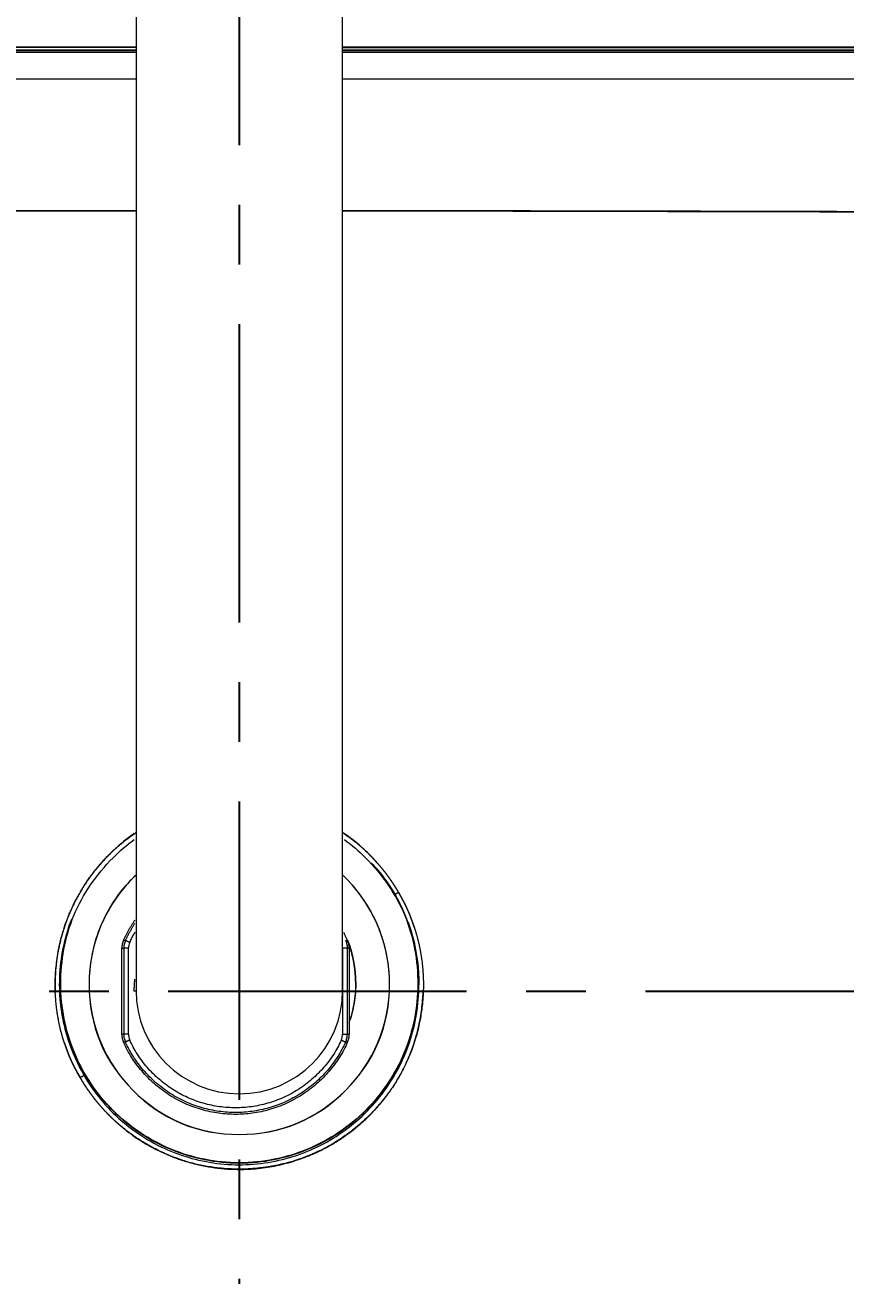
# Model space of a CAD drawing. Header units: millimetres. Extents: x 8883 to 11259, y -10160 to -6800.
# Drawn here: x 9655.8 to 9743.1, y -7405.2 to -7272.1 of the extents above; entities that cross this region are included whole.
import ezdxf

# ---------------------------------------------------------------- set-up
doc = ezdxf.new("R2010")
doc.units = ezdxf.units.MM
doc.linetypes.add('CENTERX2', pattern=[101.6, 63.5, -12.7, 12.7, -12.7])
doc.layers.add('CENTER', color=1, linetype='CENTERX2')
doc.layers.add('DIM', color=5, linetype='Continuous', lineweight=13)
doc.styles.add('ARIAL', font='arial.ttf')
doc.dimstyles.get("Standard").update_dxf_attribs({"dimtxt": 15, "dimasz": 15, "dimexe": 0.18, "dimexo": 0.0625, "dimgap": 4, "dimtad": 0, "dimdec": 1, "dimdsep": 46, "dimtxsty": 'ARIAL', "dimcen": 0, "dimclrd": 5, "dimclre": 5, "dimclrt": 5, "dimadec": 0, "dimazin": 0, "dimtfac": 1, "dimtdec": 1, "dimtofl": 0, "dimtmove": 0, "dimatfit": 3, "dimfxl": 1, "dimtolj": 1, "dimtzin": 0, "dimarcsym": 0})

# ---------------------------------------------------------------- blocks, each defined once
blk = doc.blocks.new('*D179')
at = {"layer": 'Defpoints', "color": 0, "transparency": 16777216}
for p in [(9528.64, -7374.97), (9828.55, -7374.97), (9828.55, -7527.57)]:
    blk.add_point(p, dxfattribs=at)
at = {"layer": 'DIM', "color": 5, "lineweight": -2, "transparency": 16777216}
for p, q in [((9528.64, -7375.03), (9528.64, -7527.75)), ((9828.55, -7375.03), (9828.55, -7527.75)), ((9546.64, -7527.57), (9653.75, -7527.57)), ((9810.55, -7527.57), (9703.44, -7527.57))]:
    blk.add_line(p, q, dxfattribs=at)
at = {"layer": 'DIM', "color": 5, "transparency": 16777216}
for points in [[(9546.64, -7524.57), (9546.64, -7530.57), (9528.64, -7527.57)], [(9810.55, -7524.57), (9810.55, -7530.57), (9828.55, -7527.57)]]:
    blk.add_solid(points, dxfattribs=at)
at = {"layer": 'DIM', "color": 5, "transparency": 16777216, "insert": (9678.6, -7527.57), "char_height": 18, "attachment_point": 5, "style": 'ARIAL'}
blk.add_mtext('\\A1;300', dxfattribs=at)
blk = doc.blocks.new('*D180')
at = {"layer": 'Defpoints', "color": 0, "transparency": 16777216}
for p in [(9689.6, -7274.51), (9908.65, -7274.51), (9678.6, -7474.42)]:
    blk.add_point(p, dxfattribs=at)
at = {"layer": 'DIM', "color": 5, "lineweight": -2, "transparency": 16777216}
for p, q in [((9689.66, -7274.51), (9908.83, -7274.51)), ((9908.65, -7292.51), (9908.65, -7349.45)), ((9908.65, -7456.42), (9908.65, -7399.47)), ((9678.66, -7474.42), (9908.83, -7474.42))]:
    blk.add_line(p, q, dxfattribs=at)
at = {"layer": 'DIM', "color": 5, "transparency": 16777216}
for points in [[(9905.65, -7292.51), (9911.65, -7292.51), (9908.65, -7274.51)], [(9905.65, -7456.42), (9911.65, -7456.42), (9908.65, -7474.42)]]:
    blk.add_solid(points, dxfattribs=at)
at = {"layer": 'DIM', "color": 5, "transparency": 16777216, "insert": (9908.65, -7374.46), "char_height": 18, "attachment_point": 5, "rotation": 90, "style": 'ARIAL'}
blk.add_mtext('\\A1;200', dxfattribs=at)

msp = doc.modelspace()

# ---------------------------------------------------------------- linework, layer by layer
at = {"linetype": 'Continuous', "lineweight": 18}
for p, q in [((9667.6, -7066.88), (9667.6, -7334.88)), ((9689.6, -7334.88), (9689.6, -7066.88)), ((9667.6, -7274.51), (9548.62, -7274.51)), ((9667.6, -7274.51), (9548.62, -7274.51)), ((9548.62, -7274.51), (9667.6, -7274.51)), ((9549.04, -7274.83), (9667.6, -7274.83)), ((9667.6, -7274.83), (9549.04, -7274.83)), ((9667.6, -7275.04), (9549.04, -7275.04)), ((9549.04, -7275.04), (9667.6, -7275.04)), ((9808.57, -7274.51), (9689.59, -7274.51)), ((9808.56, -7274.51), (9689.59, -7274.51)), ((9689.59, -7274.51), (9808.57, -7274.51)), ((9689.59, -7274.83), (9808.16, -7274.83)), ((9808.16, -7274.83), (9689.59, -7274.83)), ((9808.15, -7275.04), (9689.59, -7275.04)), ((9689.59, -7275.04), (9808.15, -7275.04)), ((9667.6, -7334.88), (9667.6, -7374.88)), ((9689.6, -7374.88), (9689.6, -7334.88)), ((9659.59, -7374.27), (9659.59, -7374.21)), ((9697.6, -7374.21), (9697.6, -7374.27)), ((9662.07, -7383.92), (9662.07, -7383.89))]:
    msp.add_line(p, q, dxfattribs=at)
at = {"linetype": 'Continuous', "lineweight": 13}
for p, q in [((9666.79, -7379.53), (9666.79, -7370.4)), ((9689.6, -7370.4), (9689.6, -7379.53)), ((9667.6, -7374.97), (9667.38, -7374.97))]:
    msp.add_line(p, q, dxfattribs=at)
at = {"linetype": 'Continuous', "lineweight": 18, "extrusion": (1.85708e-06, -1.24351e-06, 1)}
msp.add_arc((9668.29, -7370.4, 0.03), 1.5, 155.2876, 180.0015, dxfattribs=at)
at = {"linetype": 'Continuous', "lineweight": 18}
for centre, radius, start, end in [((9688.1, -7370.4), 1.5, 359.9987, 5.334), ((9678.6, -7374.88), 11, 180, 270), ((9678.6, -7374.88), 11, 270, 0), ((9668.29, -7379.53), 1.5, 179.9993, 204.7278)]:
    msp.add_arc(centre, radius, start, end, dxfattribs=at)
at = {"linetype": 'Continuous', "lineweight": 18, "extrusion": (-1.88814e-06, 1.23877e-06, 1)}
msp.add_arc((9688.1, -7379.53, -0.03), 1.5, 335.2868, 0.0015, dxfattribs=at)
at = {"linetype": 'Continuous', "lineweight": 18}
for major_axis, start_param, end_param in [((16, 0), 2.328804, 3.141593), ((16, 0), 0, 0.812789), ((16, 0), 3.141593, 6.283185), ((-12.4, 0), 2.805835, 3.141593)]:
    msp.add_ellipse((9678.6, -7374.21), major_axis=major_axis, ratio=0.999976, start_param=start_param, end_param=end_param, dxfattribs=at)
for points, degree in [([(9549.04, -7277.87), (9588.54, -7277.87), (9628.07, -7277.87), (9667.6, -7277.87)], 3), ([(9689.59, -7277.87), (9729.12, -7277.87), (9768.65, -7277.87), (9808.15, -7277.87)], 3), ([(9667.6, -7291.92), (9628.88, -7291.94), (9590.16, -7292.08), (9551.46, -7292.21)], 3), ([(9805.73, -7292.21), (9767.03, -7292.08), (9728.32, -7291.94), (9689.59, -7291.92)], 3), ([(9694.91, -7364.36), (9694.28, -7363.3)], 1), ([(9695.76, -7365.76), (9694.91, -7364.36)], 1), ([(9695.14, -7364.63), (9695.45, -7365.16), (9695.74, -7365.7), (9695.99, -7366.25)], 3), ([(9695.14, -7364.67), (9696.02, -7366.16), (9697.32, -7369.31), (9697.72, -7372.64), (9697.72, -7374.3)], 3), ([(9697.24, -7368.22), (9696.81, -7366.9), (9696.25, -7365.64), (9695.55, -7364.44)], 3), ([(9695.55, -7364.44), (9696.25, -7365.64), (9696.82, -7366.91), (9697.24, -7368.22)], 3), ([(9690.11, -7369.52), (9690.7, -7370.96), (9690.99, -7372.52), (9690.99, -7374.21)], 3), ([(9666.09, -7374.97), (9666.09, -7373.43), (9666.09, -7371.9), (9666.09, -7370.36)], 3), ([(9690.3, -7370.36), (9690.3, -7371.9), (9690.3, -7373.43), (9690.3, -7374.97)], 3), ([(9659.59, -7372.11), (9659.57, -7373.64)], 1), ([(9697.65, -7373.61), (9697.66, -7372.66)], 1), ([(9659.47, -7374.27), (9659.47, -7374.06), (9659.48, -7373.85), (9659.48, -7373.64)], 3), ([(9659.57, -7373.64), (9659.56, -7374.64)], 1), ([(9697.63, -7374.79), (9697.65, -7373.61)], 1), ([(9697.71, -7373.61), (9697.72, -7373.83), (9697.72, -7374.05), (9697.72, -7374.27)], 3), ([(9659.49, -7375.02), (9659.48, -7374.77), (9659.47, -7374.52), (9659.47, -7374.27)], 3), ([(9659.47, -7374.3), (9659.47, -7375.3), (9659.63, -7377.31), (9660.11, -7379.29), (9660.42, -7380.25)], 3), ([(9697.6, -7374.21), (9697.6, -7375.45), (9697.35, -7377.94), (9696.27, -7381.53), (9694.5, -7384.83), (9692.12, -7387.74), (9689.22, -7390.11), (9685.91, -7391.88), (9682.33, -7392.97), (9678.6, -7393.34), (9674.86, -7392.97), (9671.28, -7391.88), (9667.97, -7390.11), (9665.07, -7387.74), (9662.69, -7384.83), (9660.92, -7381.53), (9659.84, -7377.94), (9659.59, -7375.45), (9659.59, -7374.21)], 3), ([(9697.6, -7374.21), (9697.6, -7375.45), (9697.35, -7377.94), (9696.27, -7381.53), (9694.5, -7384.83), (9692.12, -7387.74), (9689.22, -7390.11), (9685.91, -7391.88), (9682.33, -7392.97), (9678.6, -7393.34), (9674.86, -7392.97), (9671.28, -7391.88), (9667.97, -7390.11), (9665.07, -7387.74), (9662.69, -7384.83), (9660.92, -7381.53), (9659.84, -7377.94), (9659.59, -7375.45), (9659.59, -7374.21)], 3), ([(9697.6, -7374.27), (9697.6, -7375.51), (9697.35, -7378), (9696.27, -7381.59), (9694.5, -7384.89), (9692.12, -7387.79), (9689.22, -7390.17), (9685.91, -7391.93), (9682.33, -7393.03), (9678.6, -7393.4), (9674.86, -7393.03), (9671.28, -7391.93), (9667.97, -7390.17), (9665.07, -7387.79), (9662.69, -7384.89), (9660.92, -7381.59), (9659.84, -7378), (9659.59, -7375.51), (9659.59, -7374.27)], 3), ([(9666.09, -7379.57), (9666.09, -7378.04), (9666.09, -7376.5), (9666.09, -7374.97)], 3), ([(9690.3, -7374.97), (9690.3, -7376.5), (9690.3, -7378.04), (9690.3, -7379.57)], 3), ([(9659.95, -7380.4), (9660.38, -7381.71), (9660.95, -7382.96), (9661.65, -7384.16)], 3), ([(9661.65, -7384.16), (9660.95, -7382.97), (9660.38, -7381.71), (9659.95, -7380.4)], 3), ([(9662.07, -7383.89), (9661.39, -7382.72), (9660.84, -7381.49), (9660.42, -7380.21)], 3), ([(9660.42, -7380.25), (9660.84, -7381.52), (9661.39, -7382.75), (9662.07, -7383.92)], 3), ([(9662.29, -7384.15), (9662.92, -7385.22)], 1)]:
    msp.add_open_spline(points, degree=degree, dxfattribs=at)
for points, knots in [([(9551.46, -7292.21), (9551.87, -7292.21), (9552.68, -7292.21), (9553.89, -7292.2), (9555.09, -7292.2), (9556.29, -7292.19), (9557.48, -7292.19), (9558.67, -7292.19), (9559.86, -7292.18), (9561.03, -7292.18), (9562.21, -7292.17), (9563.37, -7292.17), (9564.53, -7292.17), (9565.69, -7292.16), (9566.84, -7292.16), (9567.99, -7292.16), (9569.13, -7292.15), (9570.26, -7292.15), (9571.39, -7292.15), (9572.52, -7292.14), (9573.64, -7292.14), (9574.75, -7292.13), (9575.86, -7292.13), (9576.97, -7292.13), (9578.06, -7292.12), (9579.16, -7292.12), (9580.24, -7292.12), (9581.33, -7292.11), (9582.4, -7292.11), (9583.47, -7292.11), (9584.54, -7292.1), (9585.6, -7292.1), (9586.66, -7292.1), (9587.71, -7292.1), (9588.75, -7292.09), (9589.79, -7292.09), (9590.83, -7292.09), (9591.86, -7292.08), (9592.88, -7292.08), (9593.9, -7292.08), (9594.91, -7292.07), (9595.92, -7292.07), (9596.92, -7292.07), (9597.92, -7292.07), (9598.91, -7292.06), (9599.9, -7292.06), (9600.88, -7292.06), (9601.86, -7292.05), (9602.83, -7292.05), (9603.79, -7292.05), (9604.75, -7292.05), (9605.71, -7292.04), (9606.66, -7292.04), (9607.6, -7292.04), (9608.54, -7292.04), (9609.47, -7292.03), (9610.4, -7292.03), (9611.32, -7292.03), (9612.24, -7292.03), (9613.15, -7292.02), (9614.06, -7292.02), (9614.96, -7292.02), (9615.86, -7292.02), (9616.75, -7292.02), (9617.63, -7292.01), (9618.51, -7292.01), (9619.39, -7292.01), (9620.26, -7292.01), (9621.12, -7292), (9621.98, -7292), (9622.83, -7292), (9623.68, -7292), (9624.53, -7292), (9625.36, -7291.99), (9626.2, -7291.99), (9627.02, -7291.99), (9627.84, -7291.99), (9628.66, -7291.99), (9629.47, -7291.98), (9630.28, -7291.98), (9631.08, -7291.98), (9631.87, -7291.98), (9632.66, -7291.98), (9633.45, -7291.98), (9634.23, -7291.97), (9635, -7291.97), (9635.77, -7291.97), (9636.53, -7291.97), (9637.29, -7291.97), (9638.04, -7291.97), (9638.79, -7291.96), (9639.53, -7291.96), (9640.27, -7291.96), (9641, -7291.96), (9641.72, -7291.96), (9642.44, -7291.96), (9643.16, -7291.95), (9643.87, -7291.95), (9644.57, -7291.95), (9645.27, -7291.95), (9645.97, -7291.95), (9646.66, -7291.95), (9647.34, -7291.95), (9648.02, -7291.95), (9648.69, -7291.94), (9649.36, -7291.94), (9650.02, -7291.94), (9650.68, -7291.94), (9651.33, -7291.94), (9651.97, -7291.94), (9652.61, -7291.94), (9653.25, -7291.94), (9653.88, -7291.94), (9654.5, -7291.93), (9655.12, -7291.93), (9655.74, -7291.93), (9656.35, -7291.93), (9656.95, -7291.93), (9657.55, -7291.93), (9658.14, -7291.93), (9658.73, -7291.93), (9659.31, -7291.93), (9659.89, -7291.93), (9660.46, -7291.92), (9661.02, -7291.92), (9661.59, -7291.92), (9662.14, -7291.92), (9662.69, -7291.92), (9663.24, -7291.92), (9663.78, -7291.92), (9664.31, -7291.92), (9664.84, -7291.92), (9665.36, -7291.92), (9665.88, -7291.92), (9666.39, -7291.92), (9666.9, -7291.92), (9667.3, -7291.92), (9667.53, -7291.92), (9667.6, -7291.92)], [0, 0, 0, 0, 0.010463, 0.020881, 0.031252, 0.041578, 0.051858, 0.062093, 0.072281, 0.082424, 0.092522, 0.102573, 0.112579, 0.122539, 0.132453, 0.142322, 0.152144, 0.161921, 0.171653, 0.181338, 0.190978, 0.200572, 0.21012, 0.219622, 0.229079, 0.23849, 0.247855, 0.257174, 0.266448, 0.275675, 0.284857, 0.293994, 0.303084, 0.312129, 0.321127, 0.330081, 0.338988, 0.347849, 0.356665, 0.365435, 0.374159, 0.382837, 0.39147, 0.400057, 0.408598, 0.417093, 0.425542, 0.433946, 0.442303, 0.450615, 0.458882, 0.467102, 0.475276, 0.483405, 0.491488, 0.499525, 0.507516, 0.515462, 0.523362, 0.531215, 0.539024, 0.546786, 0.554502, 0.562173, 0.569798, 0.577377, 0.58491, 0.592397, 0.599839, 0.607234, 0.614584, 0.621888, 0.629146, 0.636359, 0.643525, 0.650646, 0.657721, 0.66475, 0.671734, 0.678671, 0.685563, 0.692408, 0.699208, 0.705963, 0.712671, 0.719333, 0.72595, 0.732521, 0.739046, 0.745525, 0.751958, 0.758346, 0.764688, 0.770983, 0.777233, 0.783438, 0.789596, 0.795708, 0.801775, 0.807796, 0.813771, 0.8197, 0.825583, 0.831421, 0.837212, 0.842958, 0.848658, 0.854312, 0.859921, 0.865483, 0.871, 0.87647, 0.881895, 0.887274, 0.892608, 0.897895, 0.903136, 0.908332, 0.913482, 0.918586, 0.923644, 0.928657, 0.933623, 0.938544, 0.943419, 0.948248, 0.953031, 0.957768, 0.962459, 0.967105, 0.971705, 0.976259, 0.980767, 0.985229, 0.989645, 0.994016, 0.998341, 1, 1, 1, 1]), ([(9689.59, -7291.92), (9689.74, -7291.92), (9690.21, -7291.92), (9691.01, -7291.92), (9691.99, -7291.92), (9692.99, -7291.92), (9694.01, -7291.92), (9695.05, -7291.92), (9696.1, -7291.92), (9697.18, -7291.93), (9698.27, -7291.93), (9699.39, -7291.93), (9700.52, -7291.93), (9701.67, -7291.93), (9702.84, -7291.93), (9704.03, -7291.94), (9705.24, -7291.94), (9706.47, -7291.94), (9707.72, -7291.94), (9708.99, -7291.95), (9710.27, -7291.95), (9711.58, -7291.95), (9712.9, -7291.95), (9714.24, -7291.96), (9715.61, -7291.96), (9716.99, -7291.96), (9718.39, -7291.96), (9719.81, -7291.97), (9721.25, -7291.97), (9722.7, -7291.97), (9724.18, -7291.98), (9725.68, -7291.98), (9727.19, -7291.98), (9728.73, -7291.99), (9730.28, -7291.99), (9731.85, -7291.99), (9733.44, -7292), (9735.05, -7292), (9736.68, -7292.01), (9738.33, -7292.01), (9740, -7292.01), (9741.69, -7292.02), (9743.39, -7292.02), (9745.12, -7292.03), (9746.86, -7292.03), (9748.62, -7292.04), (9750.41, -7292.04), (9752.21, -7292.05), (9754.03, -7292.05), (9755.87, -7292.06), (9757.73, -7292.06), (9759.6, -7292.07), (9761.5, -7292.07), (9763.42, -7292.08), (9765.35, -7292.08), (9767.3, -7292.09), (9769.28, -7292.09), (9771.27, -7292.1), (9773.28, -7292.11), (9775.31, -7292.11), (9777.36, -7292.12), (9779.43, -7292.13), (9781.52, -7292.13), (9783.62, -7292.14), (9785.75, -7292.14), (9787.89, -7292.15), (9790.06, -7292.16), (9792.24, -7292.17), (9794.44, -7292.17), (9796.66, -7292.18), (9798.9, -7292.19), (9801.16, -7292.19), (9803.44, -7292.2), (9804.96, -7292.21), (9805.73, -7292.21)], [0, 0, 0, 0, 0.003881, 0.012155, 0.020594, 0.029198, 0.037966, 0.046899, 0.055996, 0.065257, 0.074683, 0.084274, 0.094029, 0.103948, 0.114032, 0.124281, 0.134694, 0.145271, 0.156013, 0.16692, 0.177991, 0.189226, 0.200626, 0.21219, 0.223919, 0.235812, 0.24787, 0.260092, 0.272479, 0.28503, 0.297745, 0.310625, 0.32367, 0.336878, 0.350252, 0.363789, 0.377492, 0.391358, 0.405389, 0.419584, 0.433944, 0.448468, 0.463157, 0.47801, 0.493027, 0.508209, 0.523555, 0.539065, 0.55474, 0.570579, 0.586583, 0.602751, 0.619083, 0.635579, 0.65224, 0.669065, 0.686054, 0.703208, 0.720526, 0.738008, 0.755655, 0.773465, 0.79144, 0.809579, 0.827883, 0.84635, 0.864982, 0.883778, 0.902738, 0.921862, 0.94115, 0.960603, 0.980219, 1, 1, 1, 1]), ([(9659.95, -7380.4), (9659.95, -7380.38), (9659.93, -7380.34), (9659.91, -7380.28), (9659.89, -7380.21), (9659.87, -7380.14), (9659.85, -7380.07), (9659.82, -7380), (9659.8, -7379.92), (9659.78, -7379.84), (9659.76, -7379.77), (9659.73, -7379.68), (9659.71, -7379.6), (9659.69, -7379.51), (9659.66, -7379.42), (9659.64, -7379.33), (9659.61, -7379.24), (9659.59, -7379.15), (9659.56, -7379.05), (9659.54, -7378.95), (9659.52, -7378.85), (9659.49, -7378.74), (9659.47, -7378.64), (9659.44, -7378.53), (9659.42, -7378.42), (9659.4, -7378.3), (9659.37, -7378.19), (9659.35, -7378.07), (9659.33, -7377.95), (9659.31, -7377.83), (9659.28, -7377.7), (9659.26, -7377.58), (9659.24, -7377.45), (9659.22, -7377.32), (9659.2, -7377.18), (9659.18, -7377.05), (9659.14, -7376.73), (9659.09, -7376.25), (9659.03, -7375.62), (9659, -7375), (9658.99, -7374.42), (9659, -7373.86), (9659.02, -7373.24), (9659.07, -7372.53), (9659.17, -7371.68), (9659.31, -7370.75), (9659.49, -7369.88), (9659.68, -7369.12), (9659.86, -7368.52), (9660.02, -7368), (9660.18, -7367.55), (9660.32, -7367.18), (9660.44, -7366.88), (9660.54, -7366.65), (9660.61, -7366.49), (9660.66, -7366.36), (9660.72, -7366.23), (9660.79, -7366.09), (9660.87, -7365.92), (9660.96, -7365.73), (9661.06, -7365.52), (9661.17, -7365.3), (9661.3, -7365.06), (9661.45, -7364.79), (9661.61, -7364.51), (9661.78, -7364.22), (9661.97, -7363.91), (9662.18, -7363.58), (9662.42, -7363.22), (9662.69, -7362.84), (9662.99, -7362.44), (9663.3, -7362.04), (9663.63, -7361.65), (9663.97, -7361.26), (9664.32, -7360.87), (9664.72, -7360.46), (9665.29, -7359.9), (9666.18, -7359.11), (9667.01, -7358.48), (9667.53, -7358.12), (9667.58, -7358.08)], [0, 0, 0, 0, 0.002588, 0.005262, 0.008023, 0.010869, 0.013801, 0.016819, 0.019924, 0.023115, 0.026392, 0.029755, 0.033205, 0.036741, 0.040363, 0.044072, 0.047868, 0.05175, 0.055719, 0.059774, 0.063916, 0.068145, 0.07246, 0.076861, 0.081348, 0.085922, 0.090581, 0.095326, 0.100156, 0.105071, 0.11007, 0.115153, 0.120321, 0.125571, 0.130904, 0.13632, 0.141817, 0.168273, 0.193581, 0.217775, 0.240879, 0.262913, 0.283894, 0.31407, 0.347825, 0.385141, 0.425971, 0.453468, 0.478009, 0.499609, 0.518279, 0.534026, 0.546853, 0.556763, 0.563756, 0.567832, 0.573371, 0.579804, 0.587129, 0.595349, 0.604462, 0.614469, 0.625369, 0.637164, 0.649851, 0.663431, 0.677903, 0.693266, 0.70952, 0.728934, 0.748622, 0.768584, 0.788823, 0.809342, 0.830145, 0.851235, 0.877097, 0.924401, 0.993077, 1, 1, 1, 1]), ([(9689.62, -7358.09), (9689.81, -7358.22), (9690.24, -7358.52), (9690.69, -7358.87), (9690.99, -7359.11), (9691.1, -7359.2), (9691.21, -7359.29), (9691.32, -7359.39), (9691.42, -7359.48), (9691.53, -7359.57), (9691.64, -7359.66), (9691.74, -7359.76), (9691.85, -7359.85), (9691.95, -7359.95), (9692.05, -7360.05), (9692.15, -7360.14), (9692.25, -7360.24), (9692.36, -7360.34), (9692.46, -7360.44), (9692.55, -7360.54), (9692.65, -7360.64), (9692.75, -7360.74), (9692.85, -7360.84), (9692.94, -7360.94), (9693.04, -7361.05), (9693.13, -7361.15), (9693.23, -7361.25), (9693.32, -7361.36), (9693.41, -7361.47), (9693.51, -7361.57), (9693.6, -7361.68), (9693.69, -7361.79), (9693.78, -7361.9), (9693.87, -7362.01), (9693.95, -7362.12), (9694.04, -7362.23), (9694.13, -7362.34), (9694.21, -7362.45), (9694.3, -7362.56), (9694.38, -7362.67), (9694.47, -7362.79), (9694.55, -7362.9), (9694.63, -7363.02), (9694.71, -7363.13), (9694.79, -7363.25), (9694.87, -7363.37), (9694.95, -7363.48), (9695.03, -7363.6), (9695.1, -7363.72), (9695.18, -7363.84), (9695.26, -7363.96), (9695.33, -7364.08), (9695.4, -7364.2), (9695.48, -7364.32), (9695.52, -7364.4), (9695.55, -7364.44)], [0, 0, 0, 0, 0.078985, 0.179117, 0.195291, 0.211457, 0.227613, 0.243761, 0.259899, 0.276027, 0.292147, 0.308256, 0.324356, 0.340446, 0.356527, 0.372598, 0.388662, 0.40472, 0.420773, 0.436822, 0.452869, 0.468914, 0.484959, 0.501005, 0.517053, 0.533106, 0.549162, 0.565225, 0.581295, 0.59737, 0.613451, 0.629537, 0.645628, 0.661724, 0.677823, 0.693926, 0.710032, 0.726141, 0.742252, 0.758364, 0.774478, 0.790593, 0.806709, 0.822825, 0.838941, 0.855056, 0.87117, 0.887282, 0.903393, 0.919502, 0.935608, 0.951711, 0.967811, 0.983908, 1, 1, 1, 1]), ([(9695.55, -7364.44), (9695.54, -7364.42), (9695.51, -7364.38), (9695.48, -7364.32), (9695.44, -7364.26), (9695.41, -7364.2), (9695.37, -7364.14), (9695.33, -7364.08), (9695.3, -7364.02), (9695.26, -7363.96), (9695.23, -7363.91), (9695.19, -7363.85), (9695.15, -7363.79), (9695.11, -7363.73), (9695.08, -7363.67), (9695.04, -7363.61), (9695, -7363.56), (9694.96, -7363.5), (9694.93, -7363.44), (9694.89, -7363.38), (9694.85, -7363.33), (9694.81, -7363.27), (9694.77, -7363.21), (9694.73, -7363.16), (9694.7, -7363.1), (9694.66, -7363.04), (9694.62, -7362.99), (9694.58, -7362.93), (9694.54, -7362.87), (9694.5, -7362.82), (9694.46, -7362.76), (9694.42, -7362.71), (9694.38, -7362.65), (9694.34, -7362.6), (9694.3, -7362.54), (9694.25, -7362.49), (9694.21, -7362.43), (9694.17, -7362.38), (9694.13, -7362.32), (9694.09, -7362.27), (9694.05, -7362.22), (9694, -7362.16), (9693.96, -7362.11), (9693.92, -7362.05), (9693.88, -7362), (9693.83, -7361.95), (9693.79, -7361.9), (9693.75, -7361.84), (9693.7, -7361.79), (9693.66, -7361.74), (9693.62, -7361.69), (9693.57, -7361.63), (9693.53, -7361.58), (9693.48, -7361.53), (9693.26, -7361.27), (9692.84, -7360.8), (9692.2, -7360.16), (9691.52, -7359.54), (9690.82, -7358.95), (9690.21, -7358.49), (9689.84, -7358.23), (9689.72, -7358.14)], [0, 0, 0, 0, 0.008041, 0.016076, 0.024105, 0.03213, 0.040149, 0.048163, 0.056171, 0.064175, 0.072174, 0.080168, 0.088158, 0.096143, 0.104123, 0.112099, 0.120071, 0.128038, 0.136002, 0.143961, 0.151916, 0.159868, 0.167816, 0.17576, 0.183701, 0.191638, 0.199572, 0.207503, 0.215431, 0.223355, 0.231277, 0.239196, 0.247112, 0.255025, 0.262936, 0.270845, 0.278751, 0.286655, 0.294557, 0.302456, 0.310354, 0.31825, 0.326144, 0.334037, 0.341928, 0.349817, 0.357705, 0.365592, 0.373478, 0.381363, 0.389247, 0.39713, 0.405012, 0.412893, 0.420774, 0.525407, 0.630351, 0.735839, 0.842099, 0.948531, 1, 1, 1, 1]), ([(9667.41, -7358.19), (9667.17, -7358.36), (9666.65, -7358.74), (9666.03, -7359.24), (9665.54, -7359.67), (9665.22, -7359.95), (9664.91, -7360.25), (9664.61, -7360.55), (9664.28, -7360.89), (9663.92, -7361.28), (9663.55, -7361.72), (9663.18, -7362.17), (9662.83, -7362.62), (9662.5, -7363.09), (9662.17, -7363.57), (9661.87, -7364.05), (9661.57, -7364.55), (9661.29, -7365.05), (9661.03, -7365.56), (9660.78, -7366.09), (9660.53, -7366.66), (9660.28, -7367.27), (9660.04, -7367.92), (9659.83, -7368.58), (9659.65, -7369.19), (9659.51, -7369.74), (9659.4, -7370.25), (9659.3, -7370.75), (9659.21, -7371.26), (9659.14, -7371.77), (9659.08, -7372.29), (9659.03, -7372.81), (9659.01, -7373.21), (9659, -7373.48), (9658.99, -7373.61), (9658.99, -7373.75), (9658.98, -7373.88), (9658.98, -7374.02), (9658.98, -7374.15), (9658.98, -7374.29), (9658.98, -7374.42), (9658.98, -7374.56), (9658.98, -7374.69), (9658.98, -7374.83), (9658.99, -7374.96), (9658.99, -7375.05), (9658.99, -7375.1), (9658.99, -7375.1)], [0, 0, 0, 0, 0.044804, 0.099285, 0.1211, 0.14283, 0.164486, 0.186078, 0.207615, 0.237105, 0.266473, 0.295745, 0.324945, 0.3541, 0.383235, 0.412376, 0.441549, 0.470779, 0.500092, 0.529513, 0.559068, 0.594512, 0.629778, 0.664909, 0.699949, 0.726163, 0.752309, 0.778405, 0.80447, 0.830642, 0.857069, 0.883772, 0.910768, 0.917664, 0.924554, 0.931438, 0.938315, 0.945186, 0.952052, 0.958912, 0.965768, 0.972619, 0.979466, 0.986309, 0.993148, 0.999984, 1, 1, 1, 1]), ([(9659.59, -7374.21), (9659.59, -7372.96), (9659.81, -7370.47), (9661.2, -7365.65), (9663.96, -7361.72), (9666.6, -7359.42), (9667.39, -7358.83)], [0, 0, 0, 0, 0.208812, 0.417624, 0.835247, 1, 1, 1, 1]), ([(9689.8, -7358.83), (9690.59, -7359.42), (9693.23, -7361.72), (9695.99, -7365.65), (9697.38, -7370.47), (9697.6, -7372.96), (9697.6, -7374.21)], [0, 0, 0, 0, 0.164753, 0.582376, 0.791188, 1, 1, 1, 1]), ([(9692.65, -7361.3), (9692.89, -7361.55), (9693.81, -7362.6), (9694.61, -7363.74), (9695.14, -7364.63)], [0, 0, 0, 0, 0.249249, 1, 1, 1, 1]), ([(9694.6, -7363.83), (9694.21, -7363.23), (9693.78, -7362.66), (9693.19, -7361.94), (9693.04, -7361.77), (9692.89, -7361.6)], [0, 0, 0, 0, 0.76136, 0.76136, 1, 1, 1, 1]), ([(9667.55, -7362.64), (9667.46, -7362.72), (9667.37, -7362.81), (9666.5, -7363.67), (9665.81, -7364.52), (9664.92, -7365.87), (9664.65, -7366.34), (9664.15, -7367.31), (9663.91, -7367.85), (9662.97, -7370.21), (9662.6, -7372.17), (9662.6, -7374.21)], [0, 0, 0, 0, 0.027237, 0.027237, 0.270428, 0.270428, 0.392023, 0.392023, 0.513619, 0.513619, 1, 1, 1, 1]), ([(9694.6, -7374.21), (9694.6, -7373.19), (9694.5, -7372.19), (9694.22, -7370.72), (9694.1, -7370.23), (9693.82, -7369.27), (9693.68, -7368.83), (9692.66, -7366.27), (9691.47, -7364.45), (9689.82, -7362.81), (9689.73, -7362.72), (9689.64, -7362.64)], [0, 0, 0, 0, 0.243191, 0.243191, 0.364786, 0.364786, 0.486381, 0.486381, 0.972763, 0.972763, 1, 1, 1, 1]), ([(9695.55, -7364.44), (9695.45, -7364.5), (9695.33, -7364.56), (9695.25, -7364.61), (9695.25, -7364.61)], [0, 0, 0, 0, 0.992871, 1, 1, 1, 1]), ([(9695.25, -7364.61), (9695.25, -7364.61), (9695.33, -7364.56), (9695.45, -7364.5), (9695.55, -7364.44)], [0, 0, 0, 0, 0.008524, 1, 1, 1, 1]), ([(9659.47, -7374.27), (9659.47, -7373.22), (9659.63, -7371.14), (9660.2, -7368.79), (9660.67, -7367.51), (9660.79, -7367.21)], [0, 0, 0, 0, 0.433557, 0.867115, 1, 1, 1, 1]), ([(9660.78, -7367.37), (9660.67, -7367.63), (9660.58, -7367.89), (9660.32, -7368.65), (9660.17, -7369.15), (9659.92, -7370.16), (9659.71, -7371.19), (9659.58, -7372.22), (9659.52, -7373), (9659.5, -7373.26), (9659.49, -7373.58), (9659.48, -7373.64), (9659.48, -7373.7)], [0, 0, 0, 0, 0.129549, 0.129549, 0.370571, 0.370571, 0.611593, 0.852615, 0.852615, 0.973126, 0.973126, 1, 1, 1, 1]), ([(9697.24, -7368.22), (9697.25, -7368.24), (9697.27, -7368.29), (9697.29, -7368.35), (9697.31, -7368.43), (9697.33, -7368.5), (9697.36, -7368.58), (9697.38, -7368.66), (9697.41, -7368.75), (9697.43, -7368.84), (9697.46, -7368.93), (9697.49, -7369.02), (9697.51, -7369.12), (9697.54, -7369.22), (9697.57, -7369.32), (9697.59, -7369.43), (9697.62, -7369.54), (9697.65, -7369.65), (9697.68, -7369.76), (9697.7, -7369.88), (9697.73, -7370), (9697.76, -7370.13), (9697.78, -7370.26), (9697.81, -7370.39), (9697.84, -7370.52), (9697.86, -7370.66), (9697.89, -7370.8), (9697.91, -7370.94), (9697.94, -7371.09), (9697.96, -7371.24), (9697.99, -7371.4), (9698.01, -7371.55), (9698.05, -7371.9), (9698.11, -7372.42), (9698.16, -7373.09), (9698.19, -7373.71), (9698.2, -7374.29), (9698.19, -7374.81), (9698.17, -7375.34), (9698.13, -7375.9), (9698.07, -7376.55), (9697.97, -7377.27), (9697.84, -7378.04), (9697.69, -7378.77), (9697.53, -7379.41), (9697.38, -7379.95), (9697.23, -7380.43), (9697.07, -7380.88), (9696.93, -7381.28), (9696.79, -7381.63), (9696.66, -7381.95), (9696.49, -7382.34), (9696.26, -7382.83), (9695.95, -7383.44), (9695.61, -7384.06), (9695.22, -7384.71), (9694.83, -7385.3), (9694.47, -7385.81), (9694.15, -7386.23), (9693.85, -7386.62), (9693.55, -7386.97), (9693.26, -7387.3), (9692.99, -7387.6), (9692.74, -7387.87), (9692.46, -7388.16), (9692.08, -7388.53), (9691.52, -7389.04), (9690.73, -7389.71), (9689.66, -7390.5), (9688.5, -7391.24), (9687.45, -7391.81), (9686.71, -7392.16), (9686.15, -7392.4), (9685.59, -7392.62), (9684.92, -7392.87), (9684.12, -7393.12), (9683.36, -7393.32), (9682.7, -7393.47), (9682.17, -7393.57), (9681.66, -7393.66), (9681.15, -7393.73), (9680.65, -7393.79), (9680.16, -7393.84), (9679.64, -7393.87), (9679.08, -7393.9), (9678.48, -7393.9), (9677.88, -7393.89), (9677.28, -7393.86), (9676.69, -7393.81), (9676.05, -7393.74), (9675.37, -7393.64), (9674.65, -7393.51), (9673.95, -7393.36), (9673.26, -7393.18), (9672.7, -7393.01), (9672.22, -7392.85), (9671.8, -7392.69), (9671.28, -7392.5), (9670.68, -7392.24), (9670.01, -7391.93), (9669.37, -7391.6), (9668.8, -7391.28), (9668.31, -7390.99), (9667.81, -7390.67), (9667.31, -7390.33), (9666.81, -7389.97), (9666.44, -7389.68), (9666.2, -7389.48), (9666.09, -7389.39), (9665.98, -7389.3), (9665.87, -7389.21), (9665.77, -7389.12), (9665.66, -7389.02), (9665.55, -7388.93), (9665.45, -7388.84), (9665.34, -7388.74), (9665.24, -7388.64), (9665.13, -7388.55), (9665.03, -7388.45), (9664.93, -7388.35), (9664.83, -7388.25), (9664.73, -7388.15), (9664.63, -7388.05), (9664.53, -7387.95), (9664.43, -7387.85), (9664.33, -7387.75), (9664.24, -7387.65), (9664.14, -7387.54), (9664.05, -7387.44), (9663.95, -7387.33), (9663.86, -7387.23), (9663.77, -7387.12), (9663.68, -7387.02), (9663.59, -7386.91), (9663.5, -7386.8), (9663.41, -7386.69), (9663.32, -7386.59), (9663.23, -7386.48), (9663.15, -7386.37), (9663.06, -7386.26), (9662.97, -7386.15), (9662.89, -7386.03), (9662.81, -7385.92), (9662.72, -7385.81), (9662.64, -7385.7), (9662.56, -7385.58), (9662.48, -7385.47), (9662.4, -7385.35), (9662.32, -7385.23), (9662.24, -7385.12), (9662.17, -7385), (9662.09, -7384.88), (9662.01, -7384.76), (9661.94, -7384.65), (9661.87, -7384.53), (9661.79, -7384.41), (9661.72, -7384.29), (9661.67, -7384.2), (9661.65, -7384.16)], [0, 0, 0, 0, 0.001223, 0.002498, 0.003825, 0.005205, 0.006638, 0.008123, 0.00966, 0.01125, 0.012892, 0.014587, 0.016335, 0.018135, 0.019988, 0.021893, 0.023852, 0.025864, 0.027928, 0.030047, 0.032218, 0.034443, 0.036721, 0.039053, 0.041438, 0.043876, 0.046368, 0.048914, 0.051513, 0.054166, 0.056872, 0.059632, 0.062445, 0.075086, 0.086848, 0.097722, 0.107707, 0.116809, 0.125033, 0.135229, 0.14657, 0.159069, 0.172743, 0.187588, 0.197926, 0.207539, 0.216421, 0.224571, 0.231991, 0.238685, 0.244662, 0.249927, 0.261015, 0.272796, 0.285275, 0.298437, 0.312263, 0.321963, 0.331119, 0.33973, 0.347803, 0.355344, 0.362358, 0.368849, 0.374819, 0.383302, 0.396539, 0.414578, 0.437428, 0.46571, 0.486519, 0.499961, 0.50819, 0.518559, 0.531061, 0.545683, 0.562415, 0.571924, 0.581234, 0.590347, 0.599264, 0.607988, 0.616517, 0.624853, 0.635347, 0.64581, 0.656241, 0.666638, 0.677001, 0.687332, 0.700277, 0.713009, 0.725531, 0.737848, 0.749956, 0.756165, 0.764073, 0.773678, 0.78497, 0.797933, 0.812547, 0.822252, 0.832225, 0.842472, 0.853003, 0.863829, 0.874961, 0.877436, 0.879912, 0.882388, 0.884863, 0.887338, 0.889813, 0.892287, 0.89476, 0.897231, 0.899702, 0.902171, 0.904638, 0.907104, 0.909567, 0.91203, 0.91449, 0.916948, 0.919405, 0.92186, 0.924312, 0.926763, 0.929211, 0.931657, 0.934101, 0.936542, 0.938982, 0.94142, 0.943857, 0.946293, 0.948728, 0.951162, 0.953597, 0.956031, 0.958466, 0.960902, 0.963338, 0.965776, 0.968215, 0.970656, 0.973098, 0.975541, 0.977985, 0.98043, 0.982876, 0.985322, 0.987769, 0.990215, 0.992662, 0.995108, 0.997554, 1, 1, 1, 1]), ([(9696.56, -7367.62), (9696.77, -7368.18), (9697.45, -7370.36), (9697.72, -7372.61), (9697.72, -7374.27)], [0, 0, 0, 0, 0.261124, 1, 1, 1, 1]), ([(9666.27, -7369.53), (9666.27, -7369.54), (9666.26, -7369.55), (9666.25, -7369.58), (9666.24, -7369.6), (9666.24, -7369.62), (9666.23, -7369.64), (9666.22, -7369.66), (9666.21, -7369.68), (9666.2, -7369.71), (9666.2, -7369.73), (9666.19, -7369.75), (9666.18, -7369.77), (9666.17, -7369.8), (9666.17, -7369.82), (9666.16, -7369.84), (9666.16, -7369.86), (9666.15, -7369.89), (9666.14, -7369.91), (9666.14, -7369.94), (9666.13, -7369.98), (9666.12, -7370.02), (9666.12, -7370.06), (9666.11, -7370.1), (9666.1, -7370.15), (9666.1, -7370.19), (9666.1, -7370.23), (9666.09, -7370.28), (9666.09, -7370.32), (9666.09, -7370.35), (9666.09, -7370.36)], [0, 0, 0, 0, 0.027305, 0.054636, 0.081995, 0.109381, 0.136794, 0.164234, 0.191701, 0.219195, 0.246716, 0.274265, 0.30184, 0.329443, 0.357073, 0.384729, 0.412413, 0.440124, 0.467863, 0.495628, 0.545617, 0.595706, 0.645894, 0.696182, 0.74657, 0.797056, 0.847643, 0.898329, 0.949115, 1, 1, 1, 1]), ([(9666.47, -7369.57), (9666.41, -7369.7), (9666.37, -7369.84), (9666.3, -7370.12), (9666.29, -7370.26), (9666.29, -7370.4)], [0, 0, 0, 0, 0.5, 0.5, 1, 1, 1, 1]), ([(9689.92, -7369.57), (9689.98, -7369.7), (9690.02, -7369.84), (9690.09, -7370.12), (9690.1, -7370.26), (9690.1, -7370.4)], [0, 0, 0, 0, 0.5, 0.5, 1, 1, 1, 1]), ([(9690.3, -7370.36), (9690.3, -7370.36), (9690.3, -7370.35), (9690.3, -7370.32), (9690.3, -7370.27), (9690.29, -7370.23), (9690.29, -7370.18), (9690.29, -7370.13), (9690.28, -7370.09), (9690.27, -7370.04), (9690.27, -7370), (9690.26, -7369.96), (9690.25, -7369.91), (9690.24, -7369.87), (9690.23, -7369.82), (9690.21, -7369.78), (9690.2, -7369.74), (9690.18, -7369.7), (9690.17, -7369.66), (9690.15, -7369.61), (9690.14, -7369.57), (9690.12, -7369.55), (9690.12, -7369.53)], [0, 0, 0, 0, 0.000041, 0.053564, 0.106988, 0.160313, 0.213538, 0.266664, 0.319691, 0.372618, 0.425446, 0.478174, 0.530804, 0.583334, 0.635765, 0.688096, 0.740328, 0.792461, 0.844495, 0.896429, 0.948264, 1, 1, 1, 1]), ([(9660.42, -7380.21), (9660.11, -7379.26), (9659.63, -7377.28), (9659.47, -7375.27), (9659.47, -7374.27)], [0, 0, 0, 0, 0.5, 1, 1, 1, 1]), ([(9661.65, -7384.16), (9661.66, -7384.19), (9661.69, -7384.23), (9661.73, -7384.29), (9661.76, -7384.36), (9661.8, -7384.42), (9661.84, -7384.49), (9661.88, -7384.55), (9661.92, -7384.62), (9661.96, -7384.68), (9662, -7384.74), (9662.04, -7384.81), (9662.08, -7384.87), (9662.12, -7384.93), (9662.16, -7384.99), (9662.2, -7385.06), (9662.25, -7385.12), (9662.29, -7385.18), (9662.33, -7385.24), (9662.37, -7385.31), (9662.41, -7385.37), (9662.46, -7385.43), (9662.5, -7385.49), (9662.54, -7385.55), (9662.58, -7385.61), (9662.63, -7385.67), (9662.67, -7385.73), (9662.71, -7385.79), (9662.76, -7385.85), (9662.8, -7385.91), (9662.85, -7385.97), (9662.89, -7386.03), (9662.93, -7386.09), (9662.98, -7386.15), (9663.02, -7386.21), (9663.07, -7386.27), (9663.11, -7386.33), (9663.16, -7386.39), (9663.21, -7386.45), (9663.25, -7386.5), (9663.3, -7386.56), (9663.34, -7386.62), (9663.39, -7386.68), (9663.44, -7386.73), (9663.48, -7386.79), (9663.53, -7386.85), (9663.58, -7386.9), (9663.63, -7386.96), (9663.68, -7387.02), (9663.72, -7387.07), (9663.77, -7387.13), (9663.82, -7387.19), (9663.87, -7387.24), (9663.92, -7387.3), (9663.97, -7387.35), (9664.02, -7387.41), (9664.07, -7387.46), (9664.12, -7387.52), (9664.17, -7387.57), (9664.22, -7387.63), (9664.27, -7387.68), (9664.32, -7387.73), (9664.37, -7387.79), (9664.42, -7387.84), (9664.47, -7387.89), (9664.52, -7387.95), (9664.57, -7388), (9664.62, -7388.05), (9664.68, -7388.11), (9664.73, -7388.16), (9664.78, -7388.21), (9664.83, -7388.26), (9664.89, -7388.32), (9664.94, -7388.37), (9664.99, -7388.42), (9665.05, -7388.47), (9665.1, -7388.52), (9665.15, -7388.57), (9665.21, -7388.62), (9665.26, -7388.67), (9665.32, -7388.72), (9665.37, -7388.77), (9665.43, -7388.82), (9665.48, -7388.87), (9665.54, -7388.92), (9665.59, -7388.97), (9665.65, -7389.02), (9665.7, -7389.07), (9665.76, -7389.12), (9665.82, -7389.17), (9665.87, -7389.22), (9665.93, -7389.27), (9665.99, -7389.31), (9666.04, -7389.36), (9666.1, -7389.41), (9666.16, -7389.46), (9666.22, -7389.5), (9666.62, -7389.83), (9667.37, -7390.4), (9668.53, -7391.15), (9669.74, -7391.82), (9670.99, -7392.4), (9672.29, -7392.89), (9673.61, -7393.29), (9674.96, -7393.6), (9676.32, -7393.81), (9677.69, -7393.92), (9678.95, -7393.93), (9680.09, -7393.88), (9681.1, -7393.77), (9682.1, -7393.62), (9683.1, -7393.41), (9684.08, -7393.15), (9685.05, -7392.84), (9685.83, -7392.54), (9686.43, -7392.29), (9686.85, -7392.1), (9687.27, -7391.9), (9687.68, -7391.69), (9688.08, -7391.47), (9688.48, -7391.25), (9688.88, -7391.01), (9689.48, -7390.63), (9690.28, -7390.08), (9691.23, -7389.32), (9692.14, -7388.51), (9693, -7387.64), (9693.8, -7386.73), (9694.54, -7385.76), (9695.22, -7384.74), (9695.84, -7383.69), (9696.39, -7382.59), (9696.86, -7381.46), (9697.27, -7380.3), (9697.58, -7379.22), (9697.8, -7378.22), (9697.96, -7377.31), (9698.08, -7376.4), (9698.15, -7375.59), (9698.17, -7375.08), (9698.18, -7374.88)], [0, 0, 0, 0, 0.001489, 0.002978, 0.004465, 0.005951, 0.007436, 0.00892, 0.010403, 0.011885, 0.013366, 0.014846, 0.016325, 0.017803, 0.019281, 0.020757, 0.022233, 0.023708, 0.025182, 0.026655, 0.028128, 0.029599, 0.03107, 0.032541, 0.03401, 0.035479, 0.036948, 0.038415, 0.039883, 0.041349, 0.042815, 0.044281, 0.045746, 0.04721, 0.048674, 0.050137, 0.0516, 0.053063, 0.054525, 0.055987, 0.057449, 0.05891, 0.060371, 0.061831, 0.063292, 0.064752, 0.066212, 0.067671, 0.069131, 0.07059, 0.072049, 0.073508, 0.074967, 0.076426, 0.077885, 0.079344, 0.080803, 0.082261, 0.08372, 0.085179, 0.086638, 0.088097, 0.089556, 0.091015, 0.092474, 0.093934, 0.095394, 0.096854, 0.098314, 0.099774, 0.101235, 0.102696, 0.104157, 0.105619, 0.107081, 0.108543, 0.110006, 0.111469, 0.112933, 0.114397, 0.115862, 0.117327, 0.118792, 0.120258, 0.121725, 0.123192, 0.12466, 0.126129, 0.127598, 0.129068, 0.130539, 0.13201, 0.133482, 0.134955, 0.136428, 0.137902, 0.139378, 0.140854, 0.168238, 0.195423, 0.222545, 0.249739, 0.277142, 0.304525, 0.331688, 0.358769, 0.385904, 0.413232, 0.433344, 0.453346, 0.473295, 0.493245, 0.513251, 0.533368, 0.553649, 0.562756, 0.571848, 0.58093, 0.590007, 0.599085, 0.608167, 0.61726, 0.626368, 0.650419, 0.674415, 0.698448, 0.722482, 0.746444, 0.770429, 0.794617, 0.81873, 0.842866, 0.867027, 0.891228, 0.915567, 0.93369, 0.951794, 0.969919, 0.988102, 1, 1, 1, 1]), ([(9662.07, -7383.92), (9663.12, -7385.73), (9665.81, -7388.98), (9671.18, -7392.31), (9677.37, -7393.73), (9683.66, -7393.1), (9688.46, -7390.92), (9691.75, -7388.3), (9693.83, -7386), (9695.54, -7383.34), (9696.78, -7380.49), (9697.55, -7377.42), (9697.72, -7375.34), (9697.72, -7374.3)], [0, 0, 0, 0, 0.125, 0.25, 0.375, 0.5, 0.625, 0.6875, 0.75, 0.8125, 0.875, 0.9375, 1, 1, 1, 1]), ([(9662.6, -7374.21), (9662.6, -7378.62), (9664.16, -7382.4), (9670.4, -7388.64), (9674.18, -7390.21), (9683.01, -7390.21), (9686.79, -7388.64), (9693.03, -7382.4), (9694.6, -7378.63), (9694.6, -7374.21)], [0, 0, 0, 0, 0.25, 0.25, 0.5, 0.5, 0.75, 0.75, 1, 1, 1, 1]), ([(9690.99, -7374.21), (9690.99, -7375), (9690.92, -7375.77), (9690.7, -7376.91), (9690.61, -7377.29), (9690.48, -7377.74), (9690.46, -7377.82), (9690.43, -7377.89)], [0, 0, 0, 0, 0.623344, 0.623344, 0.935016, 0.935016, 1, 1, 1, 1]), ([(9666.09, -7379.57), (9666.09, -7379.71), (9666.11, -7379.86), (9666.17, -7380.14), (9666.21, -7380.27), (9666.27, -7380.4)], [0, 0, 0, 0, 0.5, 0.5, 1, 1, 1, 1]), ([(9666.29, -7379.53), (9666.29, -7379.67), (9666.3, -7379.82), (9666.37, -7380.1), (9666.41, -7380.24), (9666.47, -7380.37)], [0, 0, 0, 0, 0.5, 0.5, 1, 1, 1, 1]), ([(9689.92, -7380.37), (9689.98, -7380.24), (9690.02, -7380.1), (9690.09, -7379.82), (9690.1, -7379.67), (9690.1, -7379.53)], [0, 0, 0, 0, 0.5, 0.5, 1, 1, 1, 1]), ([(9690.12, -7380.4), (9690.12, -7380.4), (9690.13, -7380.38), (9690.14, -7380.36), (9690.14, -7380.34), (9690.15, -7380.32), (9690.16, -7380.3), (9690.17, -7380.28), (9690.17, -7380.27), (9690.18, -7380.25), (9690.19, -7380.23), (9690.2, -7380.21), (9690.2, -7380.19), (9690.21, -7380.16), (9690.21, -7380.14), (9690.22, -7380.12), (9690.23, -7380.1), (9690.23, -7380.08), (9690.24, -7380.06), (9690.24, -7380.04), (9690.25, -7380.02), (9690.25, -7380), (9690.26, -7379.98), (9690.26, -7379.96), (9690.26, -7379.94), (9690.27, -7379.92), (9690.27, -7379.89), (9690.28, -7379.87), (9690.28, -7379.85), (9690.28, -7379.83), (9690.28, -7379.81), (9690.29, -7379.79), (9690.29, -7379.77), (9690.29, -7379.75), (9690.29, -7379.72), (9690.29, -7379.7), (9690.3, -7379.68), (9690.3, -7379.66), (9690.3, -7379.64), (9690.3, -7379.62), (9690.3, -7379.59), (9690.3, -7379.58), (9690.3, -7379.57)], [0, 0, 0, 0, 0.024564, 0.04915, 0.073758, 0.098389, 0.123042, 0.147717, 0.172415, 0.197135, 0.221878, 0.246643, 0.27143, 0.29624, 0.321072, 0.345926, 0.370803, 0.395702, 0.420624, 0.445568, 0.470534, 0.495523, 0.520534, 0.545568, 0.570624, 0.595702, 0.620803, 0.645926, 0.671071, 0.696239, 0.721429, 0.746642, 0.771877, 0.797134, 0.822414, 0.847716, 0.873041, 0.898388, 0.923757, 0.949149, 0.974563, 1, 1, 1, 1]), ([(9662.07, -7383.92), (9662.07, -7383.92), (9662.04, -7383.93), (9661.91, -7384.01), (9661.75, -7384.11), (9661.65, -7384.16)], [0, 0, 0, 0, 0.253951, 0.508445, 1, 1, 1, 1]), ([(9661.65, -7384.16), (9661.75, -7384.11), (9661.91, -7384.01), (9662.04, -7383.93), (9662.07, -7383.92), (9662.07, -7383.92)], [0, 0, 0, 0, 0.490837, 0.745418, 1, 1, 1, 1])]:
    msp.add_open_spline(points, degree=3, knots=knots, dxfattribs=at)
for points, weights, degree in [([(9666.27, -7369.53), (9666.79, -7368.4), (9667.5, -7367.39)], [1, 0.972929810957, 0.955080405317], 2), ([(9690.99, -7374.21), (9690.99, -7371.26), (9689.73, -7368.72)], [1, 0.954817716882, 0.936453944235], 2), ([(9666.27, -7369.53), (9666.27, -7369.53), (9666.27, -7369.53), (9666.27, -7369.53)], [1, 0.999986396381, 0.999986370479, 1], 3), ([(9666.93, -7369.78), (9666.48, -7369.57), (9666.47, -7369.57)], [1, 0.711725911108, 1], 2), ([(9690.12, -7369.53), (9690.12, -7369.53), (9690.12, -7369.53)], [1, 0.999974445807, 1], 2), ([(9666.79, -7370.4), (9666.3, -7370.4), (9666.29, -7370.4)], [1, 0.711717042078, 1], 2), ([(9690.1, -7370.4), (9690.1, -7370.4), (9689.6, -7370.4)], [1, 0.711717330064, 1], 2), ([(9667.45, -7373.68), (9667.38, -7374.32), (9667.38, -7374.97)], [0.976148706339, 0.985731977425, 0.997072288611], 2), ([(9666.27, -7380.4), (9666.27, -7380.4), (9666.27, -7380.4)], [1, 0.999974445811, 1], 2), ([(9666.79, -7379.53), (9666.3, -7379.53), (9666.29, -7379.53)], [1, 0.71172729423, 1], 2), ([(9666.93, -7380.16), (9666.48, -7380.36), (9666.47, -7380.37)], [1, 0.711720439392, 1], 2), ([(9689.46, -7380.16), (9689.91, -7380.36), (9689.92, -7380.37)], [1, 0.711725944024, 1], 2), ([(9689.6, -7379.53), (9690.1, -7379.53), (9690.1, -7379.53)], [1, 0.711717049064, 1], 2), ([(9690.12, -7380.4), (9690.12, -7380.4), (9690.12, -7380.4), (9690.12, -7380.4)], [1, 0.999986396381, 0.999986370479, 1], 3)]:
    msp.add_rational_spline(points, weights, degree=degree, dxfattribs=at)
at = {"linetype": 'Continuous', "lineweight": 13}
for points, weights in [([(9666.47, -7369.57), (9666.91, -7368.62), (9667.49, -7367.75)], [1, 0.976829355924, 0.960459297361]), ([(9666.93, -7369.78), (9667.19, -7369.21), (9667.5, -7368.68)], [1, 0.985577558755, 0.973789917938])]:
    msp.add_rational_spline(points, weights, degree=2, dxfattribs=at)
for points, degree in [([(9666.47, -7369.57), (9666.41, -7369.56), (9666.34, -7369.54), (9666.27, -7369.53)], 3), ([(9689.92, -7369.57), (9689.99, -7369.56), (9690.05, -7369.54), (9690.12, -7369.53)], 3), ([(9666.09, -7370.36), (9666.29, -7370.4)], 1), ([(9666.29, -7370.4), (9666.29, -7379.53)], 1), ([(9690.1, -7370.4), (9690.3, -7370.36)], 1), ([(9690.1, -7379.53), (9690.1, -7370.4)], 1), ([(9666.29, -7379.53), (9666.09, -7379.57)], 1), ([(9666.47, -7380.37), (9666.41, -7380.38), (9666.34, -7380.39), (9666.27, -7380.4)], 3), ([(9689.92, -7380.37), (9689.99, -7380.38), (9690.05, -7380.39), (9690.12, -7380.4)], 3), ([(9690.3, -7379.57), (9690.1, -7379.53)], 1)]:
    msp.add_open_spline(points, degree=degree, dxfattribs=at)
at = {"linetype": 'Continuous', "lineweight": 18}
msp.add_rational_spline([(9690.12, -7380.4), (9686.62, -7388.07), (9678.2, -7388.07), (9669.77, -7388.07), (9666.27, -7380.4)], [1, 0.841055775259, 1, 0.841055775259, 1], degree=2, knots=[0, 0, 0, 0.5, 0.5, 1, 1, 1], dxfattribs=at)
at = {"linetype": 'Continuous', "lineweight": 13}
for points, weights in [([(9689.92, -7380.37), (9686.46, -7387.87), (9678.2, -7387.87), (9669.93, -7387.87), (9666.47, -7380.37)], [1, 0.842108081407, 1, 0.842108081407, 1]), ([(9689.46, -7380.16), (9686.14, -7387.37), (9678.2, -7387.37), (9670.25, -7387.37), (9666.93, -7380.16)], [1, 0.842108108091, 1, 0.842108108091, 1])]:
    msp.add_rational_spline(points, weights, degree=2, knots=[0, 0, 0, 0.5, 0.5, 1, 1, 1], dxfattribs=at)
at = {"layer": 'CENTER', "ltscale": 0.5}
for p, q in [((9678.6, -6948.38), (9678.6, -7484.42)), ((9518.64, -7374.97), (9838.55, -7374.97))]:
    msp.add_line(p, q, dxfattribs=at)

# ---------------------------------------------------------------- dimensions: what is measured, and where the dimension line sits
at = {"layer": 'DIM', "color": 3}
dim = msp.add_linear_dim(base=(9908.65, -7274.51), p1=(9678.6, -7474.42), p2=(9689.6, -7274.51), angle=90, text='200', dimstyle='Standard', override={"dimtxt": 18, "dimasz": 18, "dimgap": 5}, dxfattribs=at)
dim.commit()
dim.dimension.update_dxf_attribs({"geometry": '*D180', "text_midpoint": (9908.65, -7374.46)})
dim = msp.add_linear_dim(base=(9828.55, -7527.57), p1=(9528.64, -7374.97), p2=(9828.55, -7374.97), text='300', dimstyle='Standard', override={"dimtxt": 18, "dimasz": 18, "dimgap": 5}, dxfattribs=at)
dim.commit()
dim.dimension.update_dxf_attribs({"geometry": '*D179', "text_midpoint": (9678.6, -7527.57)})

doc.saveas('drawing.dxf')
